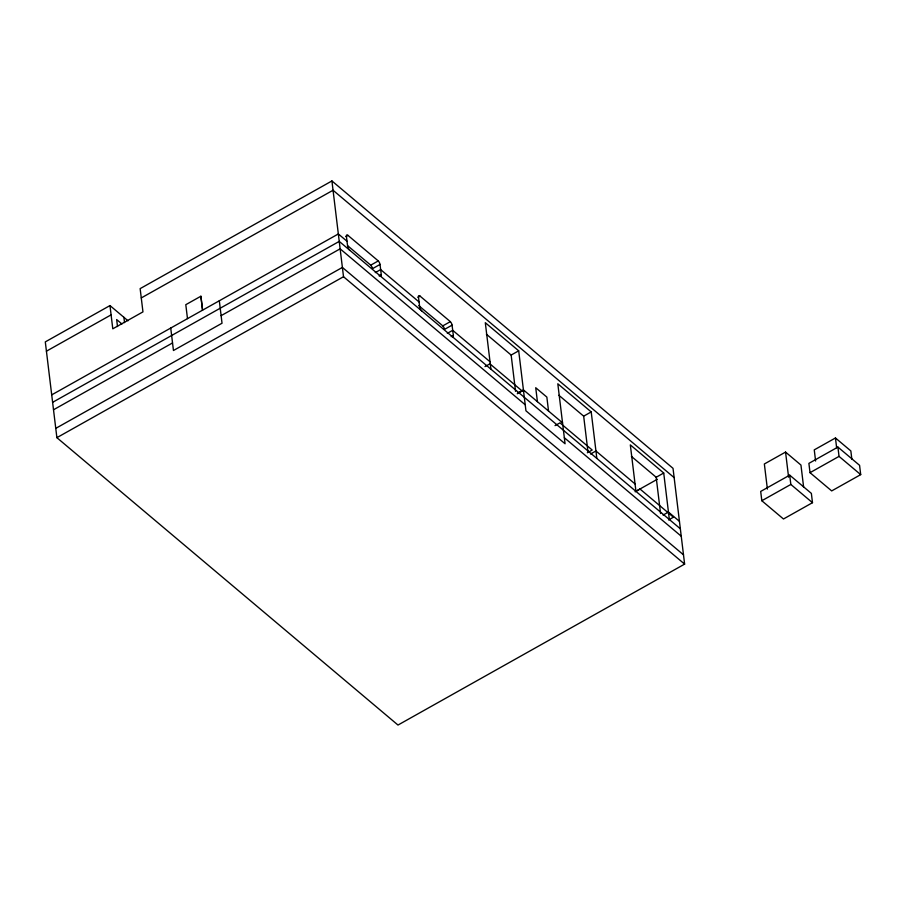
<?xml version="1.0" encoding="UTF-8"?>
<svg xmlns="http://www.w3.org/2000/svg" width="906" height="906" viewBox="0 0 906 906"><rect width="100%" height="100%" fill="white"/><g stroke="black" fill="none" stroke-linecap="round" stroke-linejoin="round"><path stroke-width="1.36" d="M517.281 393.748L522.15 391.007M587.337 452.774L592.207 450.033L559.987 422.864L555.027 425.627M668.537 519.965L673.441 517.201L640.089 489.093M109.977 305.571L45.3 341.89L56.885 437.666L397.994 725.049L684.619 564.11L673.022 468.334L331.924 180.951L140.147 288.629L142.955 311.879L112.786 328.821L109.977 305.571L128.029 320.792M46.421 351.188L111.098 314.869M141.268 297.938L333.046 190.249L674.155 477.632M200.894 296.228L202.57 310.158L200.883 296.228L185.798 304.688L187.485 318.629M51.71 394.869L338.334 233.952L347.009 241.268M345.809 236.591L347.961 235.39L378.278 260.928A3.137 1.234 60.7 0 1 380.022 264.439L381.267 274.711L379.116 275.922M52.616 402.332L339.24 241.392L680.338 528.776M53.511 409.772L172.536 342.944M221.121 315.662L340.135 248.833L525.22 404.767M55.764 428.368L342.389 267.429L683.486 554.812M56.885 437.666L343.51 276.726L331.924 180.951M347.745 245.786L370.735 265.164L378.278 260.928M380.022 264.439L372.479 268.674A3.137 1.234 60.7 0 0 370.735 265.164M375.265 272.627L380.645 269.603L419.07 301.97M417.87 297.304L420.022 296.092L450.339 321.641A3.137 1.234 60.7 0 1 452.083 325.141L453.328 335.424L451.165 336.636M418.753 305.616L442.796 325.877L450.339 321.641M452.083 325.141L444.54 329.376A3.137 1.234 60.7 0 0 442.796 325.877M447.315 333.34L452.706 330.316L490.033 361.754M484.97 366.602L489.897 363.827L522.162 391.007M515.537 391.335L511.154 355.061L518.696 350.826L485.299 322.695L490.927 369.195M518.028 392.91L523.419 389.886L562.547 422.853M587.881 451.029L583.668 416.16L591.21 411.924L557.813 383.793L565.072 443.759L525.944 410.803L518.696 350.826M590.542 454.008L595.933 450.984L635.061 483.94M660.565 513.521L656.182 477.258L663.724 473.023L630.327 444.891L635.955 491.38M657.348 479.263L635.129 491.732L640.066 489.07M663.056 515.095L668.447 512.071L679.443 521.335M803.656 487.371L800.949 465.05L785.559 452.083L764.358 463.985L767.393 489.093M851.855 459.308L850.847 450.939L835.457 437.972L814.256 449.874L815.604 461.029M837.914 447.077L808.899 463.374L810.021 472.672L831.685 490.916L860.7 474.631L859.579 465.333L837.914 447.077L839.035 456.386L860.7 474.631M789.704 475.152L760.689 491.437L761.821 500.735L783.475 518.991L812.489 502.694L811.368 493.396L789.704 475.152L790.836 484.45L812.489 502.694M810.021 472.672L839.035 456.386M761.821 500.735L790.836 484.45M486.375 334.189L511.154 355.061M558.889 395.288L583.668 416.16M631.403 456.386L656.182 477.258M564.347 437.723L681.244 536.216M343.51 276.726L684.619 564.11M121.891 323.963L116.659 319.558L117.497 326.534M835.457 437.972L836.634 447.734M785.559 452.083L788.594 477.19M663.724 473.023L669.353 519.512M591.21 411.924L596.839 458.425M548.538 411.052L546.85 397.1L535.729 387.734L537.417 401.686M219.32 300.781L222.027 323.227L173.454 350.509L170.736 328.051M123.907 317.315L124.541 322.627M347.961 235.39A3.137 1.234 60.7 0 0 346.398 236.149L347.632 246.375A3.137 1.234 60.7 0 0 349.761 250.26M420.022 296.092A3.137 1.234 60.7 0 0 418.447 296.862L419.693 307.089A3.137 1.234 60.7 0 0 421.822 310.973M381.267 274.711A3.137 1.234 60.7 0 1 379.693 275.481M453.328 335.424A3.137 1.234 60.7 0 1 451.754 336.194"/></g></svg>
